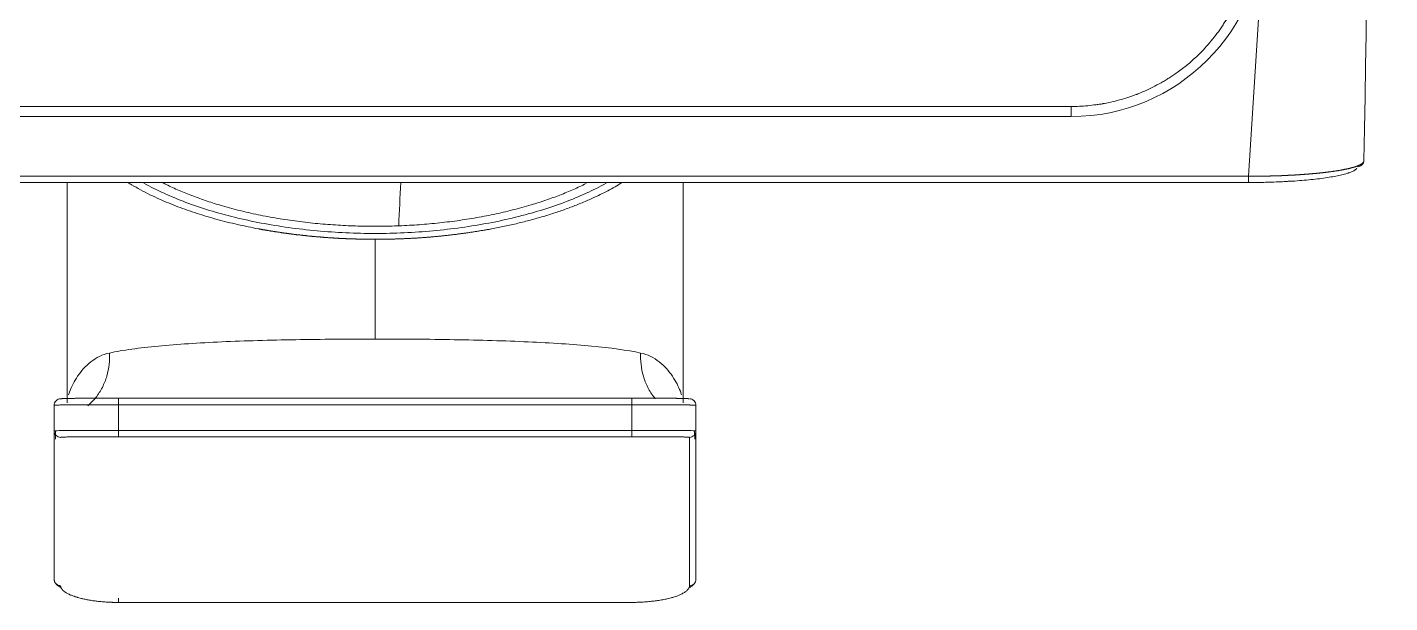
# Model space of a CAD drawing. Header units: millimetres. Extents: x 2433 to 4809, y -10272 to -6912.
# Drawn here: x 3344.9 to 3451, y -7342.9 to -7298.1 of the extents above; entities that cross this region are included whole.
import ezdxf

# ---------------------------------------------------------------- set-up
doc = ezdxf.new("R2010")
doc.units = ezdxf.units.MM

msp = doc.modelspace()

# ---------------------------------------------------------------- linework, layer by layer
at = {"linetype": 'Continuous', "lineweight": 13, "extrusion": (-1.22465e-16, -1, 0)}
for p, q in [((3440.01, -7309.66), (3447.51, -7192.85)), ((3426.2, -7304.23), (3281.21, -7304.23)), ((3426.2, -7305.02), (3426.2, -7304.23)), ((3278.98, -7309.66), (3440.01, -7309.66)), ((3371.97, -7322.34), (3371.97, -7314.57)), ((3351.97, -7327.46), (3351.97, -7329.46)), ((3391.97, -7327.46), (3351.97, -7327.46)), ((3391.97, -7327.46), (3391.97, -7329.46)), ((3391.97, -7329.46), (3351.97, -7329.46)), ((3351.97, -7329.96), (3391.97, -7329.96)), ((3396.47, -7330), (3396.47, -7341.55))]:
    msp.add_line(p, q, dxfattribs=at)
at = {"linetype": 'Continuous', "lineweight": 18, "extrusion": (-1.22465e-16, -1, 0)}
for p, q in [((3280.95, -7305.02), (3426.2, -7305.02)), ((3278.64, -7310.16), (3440.15, -7310.16)), ((3347.97, -7310.16), (3347.97, -7327.3)), ((3395.97, -7327.3), (3395.97, -7310.16)), ((3440.01, -7310.15), (3440.01, -7310.16)), ((3346.97, -7327.5), (3346.97, -7329.5)), ((3391.97, -7326.96), (3351.97, -7326.96)), ((3396.97, -7329.5), (3396.97, -7327.5)), ((3391.97, -7342.85), (3351.97, -7342.85))]:
    msp.add_line(p, q, dxfattribs=at)
at = {"linetype": 'Continuous', "lineweight": 18}
msp.add_ellipse((3426.2, -7290.02), major_axis=(15, 0), ratio=0.999848, start_param=4.712389, end_param=6.283185, dxfattribs=at)
at = {"linetype": 'Continuous', "lineweight": 13}
msp.add_ellipse((3370.44, -7296.49), major_axis=(0, 37), ratio=0.102519, start_param=4.23498, end_param=4.334209, dxfattribs=at)
at = {"linetype": 'Continuous', "lineweight": 18}
for points, knots in [([(3449.01, -7308.43), (3449.47, -7281.86), (3449.87, -7258.94), (3450.37, -7230.03), (3450.53, -7221.31), (3450.73, -7209.59), (3450.8, -7205.91), (3450.87, -7201.6), (3450.89, -7200.75), (3450.91, -7199.5), (3450.91, -7199.09), (3450.93, -7198.27), (3450.94, -7197.85), (3450.95, -7197.04), (3450.96, -7196.64), (3450.97, -7195.85), (3450.98, -7195.46), (3451, -7194.31), (3451.01, -7193.57), (3451.02, -7192.84)], [0, 0, 0, 0, 0.5, 0.5, 0.75, 0.75, 0.875, 0.875, 0.90625, 0.90625, 0.921875, 0.921875, 0.9375, 0.9375, 0.953125, 0.953125, 0.96875, 0.96875, 1, 1, 1, 1]), ([(3440.01, -7309.66), (3440.02, -7309.66), (3440.05, -7309.66), (3440.1, -7309.66), (3440.15, -7309.66), (3440.2, -7309.66), (3440.24, -7309.66), (3440.29, -7309.66), (3440.34, -7309.66), (3440.39, -7309.66), (3440.43, -7309.66), (3440.48, -7309.66), (3440.53, -7309.66), (3440.58, -7309.66), (3440.63, -7309.66), (3440.67, -7309.66), (3440.72, -7309.66), (3440.77, -7309.66), (3440.82, -7309.66), (3440.87, -7309.66), (3440.92, -7309.66), (3440.97, -7309.66), (3441.02, -7309.66), (3441.06, -7309.66), (3441.11, -7309.66), (3441.16, -7309.66), (3441.21, -7309.66), (3441.26, -7309.66), (3441.31, -7309.65), (3441.36, -7309.65), (3441.41, -7309.65), (3441.46, -7309.65), (3441.51, -7309.65), (3441.56, -7309.65), (3441.61, -7309.65), (3441.66, -7309.65), (3441.71, -7309.65), (3441.76, -7309.64), (3441.81, -7309.64), (3441.86, -7309.64), (3441.91, -7309.64), (3441.96, -7309.64), (3442.01, -7309.64), (3442.06, -7309.64), (3442.11, -7309.63), (3442.16, -7309.63), (3442.21, -7309.63), (3442.26, -7309.63), (3442.31, -7309.63), (3442.36, -7309.63), (3442.41, -7309.62), (3442.46, -7309.62), (3442.51, -7309.62), (3442.56, -7309.62), (3442.61, -7309.62), (3442.66, -7309.61), (3442.72, -7309.61), (3442.77, -7309.61), (3442.82, -7309.61), (3442.87, -7309.61), (3442.92, -7309.6), (3442.97, -7309.6), (3443.02, -7309.6), (3443.07, -7309.6), (3443.12, -7309.59), (3443.17, -7309.59), (3443.22, -7309.59), (3443.27, -7309.59), (3443.32, -7309.58), (3443.37, -7309.58), (3443.42, -7309.58), (3443.47, -7309.58), (3443.52, -7309.57), (3443.57, -7309.57), (3443.62, -7309.57), (3443.67, -7309.56), (3443.72, -7309.56), (3443.77, -7309.56), (3443.82, -7309.55), (3443.87, -7309.55), (3443.92, -7309.55), (3443.97, -7309.55), (3444.02, -7309.54), (3444.07, -7309.54), (3444.12, -7309.54), (3444.17, -7309.53), (3444.22, -7309.53), (3444.27, -7309.53), (3444.32, -7309.52), (3444.36, -7309.52), (3444.41, -7309.51), (3444.46, -7309.51), (3444.51, -7309.51), (3444.56, -7309.5), (3444.61, -7309.5), (3444.66, -7309.5), (3444.7, -7309.49), (3444.75, -7309.49), (3444.8, -7309.48), (3444.85, -7309.48), (3444.9, -7309.48), (3444.94, -7309.47), (3444.99, -7309.47), (3445.04, -7309.46), (3445.08, -7309.46), (3445.13, -7309.46), (3445.18, -7309.45), (3445.22, -7309.45), (3445.27, -7309.44), (3445.32, -7309.44), (3445.36, -7309.43), (3445.41, -7309.43), (3445.45, -7309.42), (3445.5, -7309.42), (3445.55, -7309.41), (3445.59, -7309.41), (3445.64, -7309.41), (3445.68, -7309.4), (3445.73, -7309.4), (3445.77, -7309.39), (3445.81, -7309.39), (3445.86, -7309.38), (3445.9, -7309.38), (3445.95, -7309.37), (3445.99, -7309.37), (3446.03, -7309.36), (3446.07, -7309.35), (3446.12, -7309.35), (3446.16, -7309.34), (3446.2, -7309.34), (3446.24, -7309.33), (3446.28, -7309.33), (3446.33, -7309.32), (3446.38, -7309.32), (3446.44, -7309.31), (3446.51, -7309.3), (3446.57, -7309.29), (3446.64, -7309.28), (3446.71, -7309.27), (3446.78, -7309.26), (3446.84, -7309.25), (3446.9, -7309.24), (3446.97, -7309.23), (3447.03, -7309.22), (3447.09, -7309.21), (3447.15, -7309.2), (3447.21, -7309.19), (3447.27, -7309.18), (3447.33, -7309.17), (3447.39, -7309.16), (3447.44, -7309.14), (3447.5, -7309.13), (3447.55, -7309.12), (3447.6, -7309.11), (3447.66, -7309.1), (3447.71, -7309.09), (3447.76, -7309.08), (3447.81, -7309.07), (3447.86, -7309.06), (3447.9, -7309.05), (3447.95, -7309.03), (3447.99, -7309.02), (3448.04, -7309.01), (3448.08, -7309), (3448.13, -7308.99), (3448.17, -7308.98), (3448.21, -7308.97), (3448.25, -7308.95), (3448.28, -7308.94), (3448.32, -7308.93), (3448.36, -7308.92), (3448.39, -7308.91), (3448.43, -7308.9), (3448.46, -7308.88), (3448.49, -7308.87), (3448.52, -7308.86), (3448.55, -7308.85), (3448.58, -7308.84), (3448.61, -7308.82), (3448.64, -7308.81), (3448.66, -7308.8), (3448.69, -7308.79), (3448.71, -7308.77), (3448.74, -7308.76), (3448.76, -7308.75), (3448.78, -7308.74), (3448.8, -7308.72), (3448.82, -7308.71), (3448.84, -7308.7), (3448.85, -7308.69), (3448.87, -7308.67), (3448.88, -7308.66), (3448.9, -7308.65), (3448.91, -7308.63), (3448.92, -7308.62), (3448.94, -7308.61), (3448.95, -7308.59), (3448.96, -7308.58), (3448.96, -7308.57), (3448.97, -7308.57), (3448.97, -7308.56)], [0, 0, 0, 0, 0.00352, 0.00705, 0.010589, 0.014138, 0.017698, 0.021266, 0.024845, 0.028432, 0.03203, 0.035636, 0.039252, 0.042878, 0.046512, 0.050156, 0.053809, 0.057471, 0.061141, 0.064821, 0.068509, 0.072207, 0.075913, 0.079628, 0.083351, 0.087083, 0.090823, 0.094572, 0.098329, 0.102095, 0.105869, 0.109651, 0.113442, 0.117241, 0.121047, 0.124862, 0.128685, 0.132516, 0.136355, 0.140202, 0.144057, 0.147919, 0.15179, 0.155668, 0.159554, 0.163447, 0.167349, 0.171258, 0.175174, 0.179099, 0.183031, 0.18697, 0.190917, 0.194871, 0.198833, 0.202803, 0.20678, 0.210764, 0.214756, 0.218756, 0.222763, 0.226777, 0.230799, 0.234828, 0.238865, 0.242909, 0.24696, 0.251019, 0.255086, 0.25916, 0.263241, 0.26733, 0.271426, 0.275529, 0.279639, 0.283756, 0.28788, 0.292011, 0.296148, 0.300292, 0.304442, 0.308599, 0.312762, 0.316931, 0.321106, 0.325287, 0.329474, 0.333667, 0.337866, 0.34207, 0.346279, 0.350494, 0.354715, 0.35894, 0.363171, 0.367406, 0.371646, 0.375892, 0.380142, 0.384396, 0.388655, 0.392918, 0.397186, 0.401458, 0.405734, 0.410014, 0.414298, 0.418586, 0.422877, 0.427173, 0.431471, 0.435774, 0.440079, 0.444388, 0.4487, 0.453015, 0.457334, 0.461655, 0.465979, 0.470306, 0.474636, 0.478968, 0.483303, 0.48764, 0.49198, 0.496322, 0.500666, 0.505013, 0.509362, 0.513712, 0.518065, 0.52242, 0.526776, 0.531135, 0.538623, 0.54611, 0.553596, 0.561081, 0.568564, 0.576044, 0.583522, 0.590997, 0.598469, 0.605937, 0.613401, 0.62086, 0.628315, 0.635763, 0.643206, 0.650643, 0.658073, 0.665495, 0.67291, 0.680316, 0.687713, 0.695101, 0.702479, 0.709846, 0.717203, 0.724548, 0.731881, 0.739201, 0.746508, 0.753801, 0.761081, 0.768345, 0.775594, 0.782828, 0.790044, 0.797244, 0.804427, 0.811592, 0.818738, 0.825866, 0.832976, 0.840068, 0.847141, 0.854196, 0.861233, 0.868252, 0.875252, 0.882233, 0.889195, 0.896139, 0.903063, 0.909968, 0.916854, 0.92372, 0.930565, 0.937391, 0.944196, 0.950981, 0.957744, 0.964487, 0.971207, 0.977906, 0.984582, 0.991236, 0.997866, 1, 1, 1, 1]), ([(3448.51, -7308.92), (3448.57, -7308.92), (3448.69, -7308.9), (3448.87, -7308.79), (3448.95, -7308.67), (3449, -7308.55), (3449.01, -7308.49), (3449.01, -7308.43)], [0, 0, 0, 0, 0.25, 0.5, 0.75, 0.75, 1, 1, 1, 1]), ([(3440.01, -7310.15), (3440.14, -7310.15), (3440.34, -7310.15), (3440.75, -7310.15), (3440.91, -7310.14), (3441.17, -7310.14), (3441.26, -7310.14), (3441.4, -7310.13), (3441.48, -7310.13), (3441.56, -7310.13), (3441.61, -7310.13), (3441.63, -7310.13), (3441.64, -7310.13), (3441.65, -7310.13), (3441.65, -7310.13), (3441.87, -7310.12), (3442.11, -7310.11), (3442.5, -7310.1), (3442.64, -7310.09), (3442.86, -7310.08), (3442.97, -7310.07), (3443.1, -7310.06), (3443.17, -7310.06), (3443.19, -7310.06), (3443.21, -7310.06), (3443.23, -7310.06), (3443.75, -7310.03), (3444.25, -7309.99), (3445.18, -7309.9), (3445.61, -7309.85), (3446.4, -7309.73), (3446.76, -7309.67), (3447.22, -7309.57), (3447.44, -7309.52), (3447.66, -7309.45), (3447.76, -7309.42), (3447.81, -7309.41), (3447.83, -7309.4), (3447.84, -7309.39), (3447.85, -7309.39), (3447.85, -7309.39), (3447.94, -7309.36), (3448.03, -7309.32), (3448.16, -7309.27), (3448.2, -7309.25), (3448.25, -7309.22), (3448.28, -7309.2), (3448.31, -7309.18), (3448.33, -7309.17), (3448.33, -7309.17), (3448.34, -7309.16), (3448.34, -7309.16), (3448.34, -7309.16), (3448.41, -7309.11), (3448.44, -7309.07), (3448.47, -7309.04)], [0, 0, 0, 0, 0.067622, 0.067622, 0.101434, 0.101434, 0.118339, 0.118339, 0.126792, 0.131018, 0.133132, 0.134188, 0.134716, 0.134716, 0.135245, 0.135245, 0.202867, 0.202867, 0.236678, 0.236678, 0.253584, 0.262037, 0.266263, 0.268376, 0.268376, 0.27049, 0.27049, 0.405734, 0.405734, 0.540979, 0.540979, 0.676224, 0.676224, 0.743846, 0.777658, 0.794563, 0.803016, 0.807242, 0.809356, 0.809356, 0.811469, 0.811469, 0.879091, 0.879091, 0.912902, 0.912902, 0.929808, 0.938261, 0.942487, 0.9446, 0.945657, 0.945657, 0.946714, 0.946714, 1, 1, 1, 1]), ([(3347.47, -7327), (3347.41, -7327), (3347.28, -7327.02), (3347.1, -7327.14), (3346.99, -7327.31), (3346.97, -7327.44), (3346.97, -7327.5)], [0, 0, 0, 0, 0.249368, 0.499579, 0.749789, 1, 1, 1, 1]), ([(3351.97, -7327.46), (3351.76, -7327.46), (3351.55, -7327.46), (3351.14, -7327.46), (3350.94, -7327.46), (3350.55, -7327.46), (3350.36, -7327.46), (3350, -7327.46), (3349.82, -7327.46), (3349.49, -7327.46), (3349.33, -7327.46), (3349.03, -7327.46), (3348.88, -7327.46), (3348.61, -7327.46), (3348.49, -7327.46), (3348.25, -7327.47), (3348.14, -7327.47), (3347.94, -7327.47), (3347.85, -7327.47), (3347.68, -7327.47), (3347.6, -7327.47), (3347.46, -7327.47), (3347.4, -7327.48), (3347.29, -7327.48), (3347.24, -7327.48), (3347.16, -7327.48), (3347.12, -7327.48), (3347.08, -7327.49), (3347.07, -7327.49), (3347.06, -7327.49)], [0, 0, 0, 0, 0.075023, 0.075023, 0.150046, 0.150046, 0.225069, 0.225069, 0.300092, 0.300092, 0.375115, 0.375115, 0.450138, 0.450138, 0.525161, 0.525161, 0.600184, 0.600184, 0.675207, 0.675207, 0.75023, 0.75023, 0.825253, 0.825253, 0.900276, 0.900276, 0.975299, 0.975299, 1, 1, 1, 1]), ([(3351.97, -7326.96), (3351.96, -7326.96), (3351.94, -7326.96), (3351.9, -7326.96), (3351.87, -7326.96), (3351.84, -7326.96), (3351.8, -7326.96), (3351.77, -7326.96), (3351.74, -7326.96), (3351.7, -7326.96), (3351.66, -7326.96), (3351.63, -7326.96), (3351.59, -7326.96), (3351.55, -7326.96), (3351.51, -7326.96), (3351.47, -7326.96), (3351.43, -7326.96), (3351.39, -7326.96), (3351.35, -7326.96), (3351.31, -7326.96), (3351.27, -7326.96), (3351.22, -7326.96), (3351.18, -7326.96), (3351.14, -7326.96), (3351.09, -7326.96), (3351.05, -7326.96), (3351, -7326.96), (3350.96, -7326.96), (3350.91, -7326.96), (3350.86, -7326.96), (3350.81, -7326.96), (3350.77, -7326.96), (3350.72, -7326.96), (3350.67, -7326.96), (3350.62, -7326.96), (3350.57, -7326.96), (3350.52, -7326.96), (3350.47, -7326.96), (3350.42, -7326.96), (3350.37, -7326.96), (3350.31, -7326.96), (3350.14, -7326.96), (3349.85, -7326.96), (3349.47, -7326.96), (3349.11, -7326.96), (3348.84, -7326.96), (3348.66, -7326.96), (3348.54, -7326.96), (3348.42, -7326.97), (3348.32, -7326.97), (3348.23, -7326.97), (3348.16, -7326.97), (3348.1, -7326.97), (3348.01, -7326.97), (3347.91, -7326.97), (3347.8, -7326.98), (3347.71, -7326.98), (3347.63, -7326.98), (3347.57, -7326.99), (3347.53, -7326.99), (3347.51, -7326.99), (3347.5, -7326.99), (3347.5, -7326.99)], [0, 0, 0, 0, 0.004778, 0.009653, 0.014626, 0.019696, 0.024863, 0.030128, 0.03549, 0.040949, 0.046506, 0.05216, 0.057912, 0.06376, 0.069706, 0.075749, 0.081889, 0.088127, 0.094461, 0.100893, 0.107423, 0.114049, 0.120773, 0.127594, 0.134512, 0.141528, 0.148641, 0.155851, 0.163159, 0.170563, 0.178066, 0.185665, 0.193362, 0.201156, 0.209047, 0.217036, 0.225122, 0.233306, 0.241586, 0.249964, 0.258439, 0.267012, 0.335403, 0.403724, 0.47198, 0.540208, 0.567717, 0.595193, 0.622639, 0.650058, 0.677451, 0.688975, 0.70834, 0.735553, 0.770624, 0.813555, 0.853761, 0.893965, 0.934162, 0.974347, 0.988598, 1, 1, 1, 1]), ([(3396.42, -7326.99), (3396.42, -7326.99), (3396.41, -7326.99), (3396.41, -7326.99), (3396.4, -7326.99), (3396.39, -7326.99), (3396.38, -7326.99), (3396.37, -7326.99), (3396.36, -7326.98), (3396.35, -7326.98), (3396.33, -7326.98), (3396.32, -7326.98), (3396.31, -7326.98), (3396.29, -7326.98), (3396.28, -7326.98), (3396.26, -7326.98), (3396.24, -7326.98), (3396.22, -7326.98), (3396.2, -7326.98), (3396.18, -7326.98), (3396.16, -7326.98), (3396.14, -7326.98), (3396.11, -7326.98), (3396.09, -7326.97), (3396.06, -7326.97), (3396.04, -7326.97), (3396.01, -7326.97), (3395.98, -7326.97), (3395.95, -7326.97), (3395.92, -7326.97), (3395.88, -7326.97), (3395.85, -7326.97), (3395.81, -7326.97), (3395.78, -7326.97), (3395.74, -7326.97), (3395.7, -7326.97), (3395.65, -7326.97), (3395.61, -7326.97), (3395.57, -7326.97), (3395.52, -7326.97), (3395.47, -7326.96), (3395.42, -7326.96), (3395.37, -7326.96), (3395.32, -7326.96), (3395.27, -7326.96), (3395.21, -7326.96), (3395.15, -7326.96), (3395.09, -7326.96), (3395.03, -7326.96), (3394.97, -7326.96), (3394.9, -7326.96), (3394.83, -7326.96), (3394.75, -7326.96), (3394.68, -7326.96), (3394.59, -7326.96), (3394.45, -7326.96), (3394.22, -7326.96), (3393.87, -7326.96), (3393.58, -7326.96), (3393.41, -7326.96), (3393.41, -7326.96), (3393.4, -7326.96), (3393.39, -7326.96), (3393.37, -7326.96), (3393.36, -7326.96), (3393.35, -7326.96), (3393.33, -7326.96), (3393.32, -7326.96), (3393.3, -7326.96), (3393.28, -7326.96), (3393.26, -7326.96), (3393.24, -7326.96), (3393.22, -7326.96), (3393.19, -7326.96), (3393.17, -7326.96), (3393.14, -7326.96), (3393.12, -7326.96), (3393.09, -7326.96), (3393.06, -7326.96), (3393.03, -7326.96), (3393, -7326.96), (3392.96, -7326.96), (3392.93, -7326.96), (3392.89, -7326.96), (3392.85, -7326.96), (3392.82, -7326.96), (3392.78, -7326.96), (3392.74, -7326.96), (3392.69, -7326.96), (3392.65, -7326.96), (3392.6, -7326.96), (3392.56, -7326.96), (3392.51, -7326.96), (3392.46, -7326.96), (3392.41, -7326.96), (3392.36, -7326.96), (3392.31, -7326.96), (3392.26, -7326.96), (3392.2, -7326.96), (3392.14, -7326.96), (3392.09, -7326.96), (3392.03, -7326.96), (3391.99, -7326.96), (3391.97, -7326.96)], [0, 0, 0, 0, 0.004939, 0.01221, 0.019612, 0.027144, 0.034807, 0.0426, 0.050524, 0.058578, 0.066763, 0.075078, 0.083524, 0.0921, 0.100806, 0.109643, 0.11861, 0.127707, 0.136934, 0.146292, 0.15578, 0.165398, 0.175146, 0.185024, 0.195032, 0.20517, 0.215437, 0.225834, 0.23636, 0.247016, 0.257801, 0.268715, 0.279758, 0.290929, 0.30223, 0.313659, 0.325218, 0.336905, 0.348721, 0.360665, 0.372739, 0.384942, 0.397275, 0.409738, 0.42233, 0.435054, 0.447909, 0.460897, 0.474017, 0.48727, 0.500658, 0.516013, 0.531372, 0.546736, 0.562104, 0.583758, 0.625453, 0.687214, 0.769038, 0.770166, 0.771486, 0.772997, 0.774701, 0.776596, 0.778684, 0.780963, 0.783433, 0.786096, 0.788951, 0.791997, 0.795235, 0.798665, 0.802287, 0.8061, 0.810105, 0.814302, 0.818691, 0.823271, 0.828043, 0.833006, 0.838162, 0.843508, 0.849046, 0.854776, 0.860697, 0.866809, 0.873113, 0.879608, 0.886294, 0.893172, 0.900241, 0.907501, 0.914953, 0.922596, 0.93043, 0.938455, 0.946672, 0.95508, 0.96368, 0.972472, 0.981456, 0.990632, 1, 1, 1, 1]), ([(3396.87, -7327.49), (3396.87, -7327.49), (3396.86, -7327.49), (3396.85, -7327.49), (3396.85, -7327.49), (3396.84, -7327.48), (3396.83, -7327.48), (3396.82, -7327.48), (3396.81, -7327.48), (3396.8, -7327.48), (3396.79, -7327.48), (3396.78, -7327.48), (3396.77, -7327.48), (3396.75, -7327.48), (3396.74, -7327.48), (3396.73, -7327.48), (3396.72, -7327.48), (3396.7, -7327.48), (3396.69, -7327.48), (3396.67, -7327.48), (3396.66, -7327.48), (3396.65, -7327.48), (3396.63, -7327.48), (3396.61, -7327.48), (3396.6, -7327.48), (3396.58, -7327.48), (3396.56, -7327.48), (3396.55, -7327.48), (3396.53, -7327.48), (3396.51, -7327.48), (3396.49, -7327.48), (3396.47, -7327.47), (3396.45, -7327.47), (3396.43, -7327.47), (3396.41, -7327.47), (3396.39, -7327.47), (3396.37, -7327.47), (3396.35, -7327.47), (3396.33, -7327.47), (3396.31, -7327.47), (3396.28, -7327.47), (3396.26, -7327.47), (3396.23, -7327.47), (3396.21, -7327.47), (3396.19, -7327.47), (3396.16, -7327.47), (3396.13, -7327.47), (3396.11, -7327.47), (3396.08, -7327.47), (3396.05, -7327.47), (3396.03, -7327.47), (3396, -7327.47), (3395.97, -7327.47), (3395.94, -7327.47), (3395.91, -7327.47), (3395.88, -7327.47), (3395.85, -7327.47), (3395.82, -7327.47), (3395.79, -7327.47), (3395.75, -7327.47), (3395.72, -7327.47), (3395.69, -7327.47), (3395.65, -7327.47), (3395.62, -7327.47), (3395.59, -7327.47), (3395.55, -7327.46), (3395.51, -7327.46), (3395.48, -7327.46), (3395.44, -7327.46), (3395.4, -7327.46), (3395.37, -7327.46), (3395.33, -7327.46), (3395.29, -7327.46), (3395.25, -7327.46), (3395.21, -7327.46), (3395.17, -7327.46), (3395.13, -7327.46), (3395.09, -7327.46), (3395.05, -7327.46), (3395.01, -7327.46), (3394.96, -7327.46), (3394.92, -7327.46), (3394.88, -7327.46), (3394.83, -7327.46), (3394.79, -7327.46), (3394.74, -7327.46), (3394.7, -7327.46), (3394.65, -7327.46), (3394.61, -7327.46), (3394.56, -7327.46), (3394.51, -7327.46), (3394.46, -7327.46), (3394.42, -7327.46), (3394.37, -7327.46), (3394.32, -7327.46), (3394.27, -7327.46), (3394.22, -7327.46), (3394.17, -7327.46), (3394.12, -7327.46), (3394.07, -7327.46), (3394.01, -7327.46), (3393.96, -7327.46), (3393.91, -7327.46), (3393.86, -7327.46), (3393.8, -7327.46), (3393.75, -7327.46), (3393.69, -7327.46), (3393.64, -7327.46), (3393.58, -7327.46), (3393.53, -7327.46), (3393.47, -7327.46), (3393.42, -7327.46), (3393.36, -7327.46), (3393.3, -7327.46), (3393.25, -7327.46), (3393.19, -7327.46), (3393.13, -7327.46), (3393.07, -7327.46), (3393.01, -7327.46), (3392.95, -7327.46), (3392.89, -7327.46), (3392.83, -7327.46), (3392.77, -7327.46), (3392.71, -7327.46), (3392.65, -7327.46), (3392.59, -7327.46), (3392.53, -7327.46), (3392.47, -7327.46), (3392.41, -7327.46), (3392.34, -7327.46), (3392.28, -7327.46), (3392.22, -7327.46), (3392.16, -7327.46), (3392.09, -7327.46), (3392.03, -7327.46), (3391.99, -7327.46), (3391.97, -7327.46)], [0, 0, 0, 0, 0.005625, 0.011356, 0.017112, 0.022896, 0.028705, 0.034541, 0.040404, 0.046293, 0.052209, 0.05815, 0.064119, 0.070114, 0.076135, 0.082183, 0.088257, 0.094358, 0.100485, 0.106638, 0.112818, 0.119025, 0.125258, 0.131517, 0.137803, 0.144116, 0.150454, 0.15682, 0.163211, 0.169629, 0.176074, 0.182545, 0.189043, 0.195567, 0.202117, 0.208694, 0.215297, 0.221927, 0.228583, 0.235266, 0.241975, 0.248711, 0.255473, 0.262262, 0.269077, 0.275918, 0.282786, 0.28968, 0.296601, 0.303548, 0.310522, 0.317522, 0.324549, 0.331602, 0.338682, 0.345788, 0.35292, 0.360079, 0.367265, 0.374477, 0.381715, 0.38898, 0.396271, 0.403589, 0.410933, 0.418304, 0.425701, 0.433124, 0.440574, 0.448051, 0.455554, 0.463083, 0.470639, 0.478221, 0.48583, 0.493465, 0.501127, 0.508815, 0.51653, 0.524271, 0.532038, 0.539832, 0.547652, 0.555499, 0.563373, 0.571273, 0.579199, 0.587152, 0.595131, 0.603136, 0.611169, 0.619227, 0.627312, 0.635424, 0.643562, 0.651726, 0.659917, 0.668134, 0.676378, 0.684648, 0.692945, 0.701268, 0.709618, 0.717994, 0.726396, 0.734825, 0.743281, 0.751763, 0.760271, 0.768806, 0.777367, 0.785955, 0.794569, 0.80321, 0.811877, 0.820571, 0.829291, 0.838037, 0.84681, 0.85561, 0.864436, 0.873288, 0.882167, 0.891072, 0.900004, 0.908962, 0.917947, 0.926958, 0.935996, 0.94506, 0.95415, 0.963267, 0.972411, 0.981581, 0.990777, 1, 1, 1, 1]), ([(3396.97, -7327.5), (3396.97, -7327.44), (3396.95, -7327.31), (3396.83, -7327.14), (3396.65, -7327.02), (3396.53, -7327), (3396.47, -7327)], [0, 0, 0, 0, 0.250144, 0.50029, 0.750436, 1, 1, 1, 1]), ([(3347.09, -7329.47), (3347.09, -7329.52), (3347.08, -7329.56), (3347.07, -7329.78), (3347.06, -7329.96), (3347.06, -7330.14)], [0, 0, 0, 0, 0.209173, 0.209173, 1, 1, 1, 1]), ([(3396.88, -7330.14), (3396.88, -7329.96), (3396.87, -7329.78), (3396.85, -7329.56), (3396.85, -7329.52), (3396.84, -7329.47)], [0, 0, 0, 0, 0.790865, 0.790865, 1, 1, 1, 1]), ([(3347.47, -7330), (3347.47, -7330), (3347.47, -7330), (3347.47, -7330), (3347.47, -7330), (3347.47, -7330), (3347.47, -7330), (3347.47, -7330), (3347.47, -7330), (3347.48, -7330), (3347.48, -7330), (3347.48, -7329.99), (3347.48, -7329.99), (3347.49, -7329.99), (3347.49, -7329.99), (3347.49, -7329.99), (3347.5, -7329.99), (3347.5, -7329.99), (3347.5, -7329.99), (3347.51, -7329.99), (3347.51, -7329.99), (3347.52, -7329.99), (3347.52, -7329.99), (3347.53, -7329.99), (3347.53, -7329.99), (3347.54, -7329.99), (3347.55, -7329.99), (3347.55, -7329.99), (3347.57, -7329.98), (3347.6, -7329.98), (3347.65, -7329.98), (3347.71, -7329.98), (3347.8, -7329.98), (3347.91, -7329.97), (3348.05, -7329.97), (3348.22, -7329.97), (3348.42, -7329.97), (3348.62, -7329.96), (3348.77, -7329.96), (3348.93, -7329.96), (3349.15, -7329.96), (3349.41, -7329.96), (3349.65, -7329.96), (3349.85, -7329.96), (3350.05, -7329.96), (3350.24, -7329.96), (3350.44, -7329.96), (3350.64, -7329.96), (3350.86, -7329.96), (3351.08, -7329.96), (3351.28, -7329.96), (3351.45, -7329.96), (3351.6, -7329.96), (3351.73, -7329.96), (3351.83, -7329.96), (3351.91, -7329.96), (3351.95, -7329.96), (3351.97, -7329.96)], [0, 0, 0, 0, 0.004747, 0.009491, 0.014233, 0.018972, 0.023708, 0.028442, 0.033174, 0.037904, 0.042632, 0.047357, 0.05208, 0.056802, 0.061521, 0.066238, 0.070954, 0.075667, 0.080379, 0.085089, 0.089798, 0.094504, 0.099209, 0.103913, 0.108615, 0.113315, 0.118014, 0.122711, 0.134885, 0.153369, 0.178156, 0.209237, 0.246603, 0.284434, 0.326109, 0.371612, 0.428241, 0.470047, 0.497067, 0.521976, 0.563871, 0.622818, 0.656702, 0.689009, 0.719729, 0.748851, 0.778592, 0.809469, 0.841475, 0.874606, 0.90317, 0.928179, 0.949636, 0.967545, 0.981908, 0.992727, 1, 1, 1, 1]), ([(3391.97, -7329.96), (3391.98, -7329.96), (3392, -7329.96), (3392.04, -7329.96), (3392.07, -7329.96), (3392.1, -7329.96), (3392.14, -7329.96), (3392.17, -7329.96), (3392.2, -7329.96), (3392.24, -7329.96), (3392.27, -7329.96), (3392.3, -7329.96), (3392.34, -7329.96), (3392.37, -7329.96), (3392.4, -7329.96), (3392.44, -7329.96), (3392.47, -7329.96), (3392.5, -7329.96), (3392.54, -7329.96), (3392.57, -7329.96), (3392.6, -7329.96), (3392.64, -7329.96), (3392.67, -7329.96), (3392.7, -7329.96), (3392.73, -7329.96), (3392.77, -7329.96), (3392.8, -7329.96), (3392.89, -7329.96), (3393.03, -7329.96), (3393.22, -7329.96), (3393.41, -7329.96), (3393.66, -7329.96), (3393.97, -7329.96), (3394.32, -7329.96), (3394.62, -7329.96), (3394.86, -7329.96), (3395.02, -7329.96), (3395.13, -7329.96), (3395.22, -7329.96), (3395.35, -7329.96), (3395.54, -7329.97), (3395.72, -7329.97), (3395.87, -7329.97), (3395.97, -7329.97), (3396.07, -7329.97), (3396.12, -7329.98), (3396.15, -7329.98), (3396.16, -7329.98), (3396.17, -7329.98), (3396.18, -7329.98), (3396.19, -7329.98), (3396.2, -7329.98), (3396.21, -7329.98), (3396.22, -7329.98), (3396.23, -7329.98), (3396.24, -7329.98), (3396.25, -7329.98), (3396.26, -7329.98), (3396.27, -7329.98), (3396.28, -7329.98), (3396.3, -7329.98), (3396.31, -7329.98), (3396.32, -7329.98), (3396.33, -7329.98), (3396.34, -7329.98), (3396.35, -7329.98), (3396.36, -7329.98), (3396.37, -7329.99), (3396.38, -7329.99), (3396.38, -7329.99), (3396.39, -7329.99), (3396.4, -7329.99), (3396.41, -7329.99), (3396.42, -7329.99), (3396.43, -7329.99), (3396.43, -7329.99), (3396.44, -7329.99), (3396.44, -7329.99), (3396.45, -7329.99), (3396.45, -7329.99), (3396.46, -7330), (3396.46, -7330), (3396.46, -7330), (3396.47, -7330), (3396.47, -7330), (3396.47, -7330), (3396.47, -7330)], [0, 0, 0, 0, 0.004757, 0.009511, 0.014264, 0.019015, 0.023765, 0.028512, 0.033259, 0.038004, 0.042747, 0.047489, 0.05223, 0.056969, 0.061707, 0.066444, 0.07118, 0.075915, 0.080649, 0.085382, 0.090113, 0.094844, 0.099574, 0.104303, 0.109031, 0.113759, 0.118486, 0.123211, 0.151374, 0.179744, 0.208323, 0.237109, 0.291908, 0.351445, 0.404814, 0.447062, 0.478231, 0.49834, 0.509473, 0.535682, 0.576987, 0.633435, 0.667535, 0.69947, 0.72923, 0.756808, 0.760299, 0.763924, 0.767682, 0.771572, 0.775596, 0.779753, 0.784043, 0.788465, 0.793021, 0.797709, 0.802531, 0.807485, 0.812572, 0.817792, 0.823144, 0.82863, 0.834247, 0.839998, 0.845881, 0.851897, 0.858045, 0.864325, 0.870738, 0.877284, 0.883961, 0.890771, 0.897713, 0.904787, 0.911994, 0.919332, 0.926803, 0.934406, 0.942142, 0.950009, 0.958009, 0.966142, 0.974407, 0.982805, 0.991336, 1, 1, 1, 1]), ([(3346.97, -7341.07), (3346.97, -7341.26), (3347.13, -7341.48), (3347.45, -7341.69), (3347.51, -7341.72)], [0, 0, 0, 0, 0.841529, 1, 1, 1, 1]), ([(3396.5, -7341.68), (3396.53, -7341.66), (3396.64, -7341.58), (3396.73, -7341.51), (3396.79, -7341.45)], [0, 0, 0, 0, 0.246562, 1, 1, 1, 1]), ([(3351.97, -7342.85), (3351.96, -7342.85), (3351.93, -7342.85), (3351.9, -7342.85), (3351.87, -7342.85), (3351.83, -7342.85), (3351.8, -7342.85), (3351.77, -7342.85), (3351.73, -7342.85), (3351.7, -7342.85), (3351.67, -7342.85), (3351.63, -7342.85), (3351.6, -7342.85), (3351.57, -7342.85), (3351.53, -7342.85), (3351.5, -7342.85), (3351.47, -7342.84), (3351.43, -7342.84), (3351.4, -7342.84), (3351.37, -7342.84), (3351.33, -7342.84), (3351.3, -7342.84), (3351.27, -7342.84), (3351.23, -7342.84), (3351.2, -7342.83), (3351.17, -7342.83), (3351.14, -7342.83), (3351.05, -7342.83), (3350.91, -7342.82), (3350.71, -7342.8), (3350.52, -7342.78), (3350.27, -7342.76), (3349.97, -7342.72), (3349.62, -7342.66), (3349.32, -7342.6), (3349.08, -7342.55), (3348.92, -7342.5), (3348.81, -7342.47), (3348.71, -7342.44), (3348.59, -7342.4), (3348.4, -7342.34), (3348.22, -7342.27), (3348.07, -7342.19), (3347.96, -7342.14), (3347.87, -7342.08), (3347.81, -7342.04), (3347.78, -7342.02), (3347.77, -7342.02), (3347.76, -7342.01), (3347.76, -7342), (3347.75, -7341.99), (3347.74, -7341.99), (3347.73, -7341.98), (3347.71, -7341.97), (3347.7, -7341.96), (3347.69, -7341.95), (3347.68, -7341.94), (3347.67, -7341.93), (3347.66, -7341.92), (3347.65, -7341.91), (3347.64, -7341.9), (3347.63, -7341.89), (3347.62, -7341.88), (3347.61, -7341.87), (3347.6, -7341.86), (3347.59, -7341.85), (3347.58, -7341.83), (3347.57, -7341.82), (3347.56, -7341.81), (3347.55, -7341.8), (3347.54, -7341.78), (3347.53, -7341.77), (3347.53, -7341.76), (3347.52, -7341.74), (3347.51, -7341.73), (3347.5, -7341.71), (3347.5, -7341.7), (3347.49, -7341.68), (3347.49, -7341.67), (3347.48, -7341.65), (3347.48, -7341.64), (3347.47, -7341.62), (3347.47, -7341.6), (3347.47, -7341.59), (3347.47, -7341.57), (3347.47, -7341.56), (3347.47, -7341.55)], [0, 0, 0, 0, 0.004757, 0.009511, 0.014264, 0.019015, 0.023765, 0.028512, 0.033259, 0.038004, 0.042747, 0.047489, 0.05223, 0.056969, 0.061707, 0.066444, 0.07118, 0.075915, 0.080649, 0.085382, 0.090113, 0.094844, 0.099574, 0.104303, 0.109031, 0.113759, 0.118486, 0.123211, 0.151374, 0.179744, 0.208322, 0.237109, 0.291908, 0.351445, 0.404814, 0.447062, 0.478231, 0.49834, 0.509473, 0.535682, 0.576987, 0.633435, 0.667535, 0.69947, 0.72923, 0.756808, 0.760299, 0.763924, 0.767682, 0.771572, 0.775596, 0.779753, 0.784043, 0.788465, 0.793021, 0.797709, 0.802531, 0.807485, 0.812572, 0.817792, 0.823145, 0.82863, 0.834248, 0.839998, 0.845881, 0.851897, 0.858045, 0.864326, 0.870739, 0.877284, 0.883961, 0.890771, 0.897713, 0.904787, 0.911994, 0.919333, 0.926803, 0.934407, 0.942142, 0.950009, 0.958009, 0.966142, 0.974407, 0.982805, 0.991336, 1, 1, 1, 1]), ([(3351.97, -7342.53), (3351.97, -7342.58), (3351.97, -7342.7), (3351.97, -7342.83), (3351.97, -7342.89), (3351.97, -7342.87), (3351.97, -7342.85)], [0, 0, 0, 0, 0.249992, 0.499995, 0.749997, 1, 1, 1, 1]), ([(3396.47, -7341.55), (3396.47, -7341.56), (3396.47, -7341.56), (3396.47, -7341.57), (3396.47, -7341.58), (3396.47, -7341.59), (3396.46, -7341.6), (3396.46, -7341.61), (3396.46, -7341.62), (3396.46, -7341.63), (3396.46, -7341.64), (3396.46, -7341.65), (3396.45, -7341.66), (3396.45, -7341.67), (3396.45, -7341.67), (3396.44, -7341.68), (3396.44, -7341.69), (3396.44, -7341.7), (3396.43, -7341.71), (3396.43, -7341.72), (3396.42, -7341.73), (3396.42, -7341.74), (3396.41, -7341.75), (3396.41, -7341.76), (3396.4, -7341.77), (3396.4, -7341.78), (3396.39, -7341.79), (3396.38, -7341.8), (3396.36, -7341.82), (3396.34, -7341.86), (3396.29, -7341.91), (3396.22, -7341.97), (3396.14, -7342.04), (3396.02, -7342.11), (3395.89, -7342.18), (3395.71, -7342.27), (3395.51, -7342.35), (3395.32, -7342.41), (3395.17, -7342.46), (3395.01, -7342.51), (3394.79, -7342.56), (3394.53, -7342.62), (3394.28, -7342.66), (3394.08, -7342.7), (3393.89, -7342.73), (3393.7, -7342.75), (3393.5, -7342.77), (3393.29, -7342.79), (3393.07, -7342.81), (3392.86, -7342.83), (3392.66, -7342.84), (3392.48, -7342.84), (3392.33, -7342.85), (3392.21, -7342.85), (3392.1, -7342.85), (3392.03, -7342.85), (3391.99, -7342.85), (3391.97, -7342.85)], [0, 0, 0, 0, 0.004747, 0.009491, 0.014232, 0.018972, 0.023708, 0.028442, 0.033174, 0.037904, 0.042632, 0.047357, 0.05208, 0.056802, 0.061521, 0.066238, 0.070954, 0.075667, 0.080379, 0.085089, 0.089797, 0.094504, 0.099209, 0.103913, 0.108615, 0.113315, 0.118014, 0.122711, 0.134885, 0.153369, 0.178156, 0.209237, 0.246603, 0.284434, 0.326109, 0.371612, 0.428241, 0.470048, 0.497067, 0.521976, 0.563871, 0.622818, 0.656702, 0.689009, 0.719729, 0.748851, 0.778592, 0.809469, 0.841475, 0.874606, 0.90317, 0.928179, 0.949636, 0.967545, 0.981908, 0.992727, 1, 1, 1, 1])]:
    msp.add_open_spline(points, degree=3, knots=knots, dxfattribs=at)
at = {"linetype": 'Continuous', "lineweight": 13}
for points, knots in [([(3426.2, -7304.23), (3426.63, -7304.23), (3427.28, -7304.2), (3428.03, -7304.11), (3428.41, -7304.06), (3428.6, -7304.03), (3428.68, -7304.01), (3428.73, -7304), (3428.76, -7304), (3429.24, -7303.91), (3429.91, -7303.75), (3430.67, -7303.51), (3431.05, -7303.38), (3431.24, -7303.31), (3431.32, -7303.28), (3431.37, -7303.26), (3431.4, -7303.25), (3431.87, -7303.06), (3432.52, -7302.76), (3433.26, -7302.36), (3433.62, -7302.14), (3433.77, -7302.05), (3433.87, -7301.98), (3433.92, -7301.95), (3434.79, -7301.38), (3435.55, -7300.77), (3436.59, -7299.73), (3437.08, -7299.18), (3437.6, -7298.51), (3437.85, -7298.16), (3437.95, -7298.01), (3438.02, -7297.9), (3438.05, -7297.85), (3438.35, -7297.4), (3438.71, -7296.78), (3439.07, -7296.03), (3439.24, -7295.65), (3439.32, -7295.45), (3439.36, -7295.37), (3439.38, -7295.31), (3439.39, -7295.29), (3439.57, -7294.83), (3439.79, -7294.18), (3440, -7293.4), (3440.08, -7293.01), (3440.12, -7292.81), (3440.14, -7292.73), (3440.15, -7292.67), (3440.16, -7292.64), (3440.32, -7291.76), (3440.4, -7290.9), (3440.4, -7290.03)], [0, 0, 0, 0, 0.0625, 0.09375, 0.109375, 0.117187, 0.121094, 0.121094, 0.125, 0.125, 0.1875, 0.21875, 0.234375, 0.242187, 0.246094, 0.246094, 0.25, 0.25, 0.3125, 0.34375, 0.359375, 0.367187, 0.367187, 0.375, 0.375, 0.5, 0.5, 0.5625, 0.59375, 0.609375, 0.617187, 0.617187, 0.625, 0.625, 0.6875, 0.71875, 0.734375, 0.742188, 0.746094, 0.746094, 0.75, 0.75, 0.8125, 0.84375, 0.859375, 0.867188, 0.871094, 0.871094, 0.875, 0.875, 1, 1, 1, 1]), ([(3371.97, -7314.57), (3371.94, -7314.57), (3371.89, -7314.57), (3371.81, -7314.57), (3371.74, -7314.57), (3371.66, -7314.57), (3371.58, -7314.57), (3371.5, -7314.57), (3371.43, -7314.57), (3371.35, -7314.57), (3371.27, -7314.57), (3371.2, -7314.57), (3371.12, -7314.57), (3371.04, -7314.57), (3370.96, -7314.56), (3370.89, -7314.56), (3370.81, -7314.56), (3370.73, -7314.56), (3370.66, -7314.56), (3370.58, -7314.56), (3370.5, -7314.55), (3370.42, -7314.55), (3370.35, -7314.55), (3370.27, -7314.55), (3370.19, -7314.54), (3370.11, -7314.54), (3370.04, -7314.54), (3369.96, -7314.54), (3369.88, -7314.53), (3369.8, -7314.53), (3369.73, -7314.53), (3369.65, -7314.52), (3369.57, -7314.52), (3369.5, -7314.52), (3369.42, -7314.51), (3369.34, -7314.51), (3369.26, -7314.5), (3369.19, -7314.5), (3369.11, -7314.5), (3369.03, -7314.49), (3368.95, -7314.49), (3368.88, -7314.48), (3368.8, -7314.48), (3368.72, -7314.47), (3368.65, -7314.47), (3368.57, -7314.46), (3368.49, -7314.46), (3368.42, -7314.45), (3368.34, -7314.45), (3368.26, -7314.44), (3368.18, -7314.44), (3368.11, -7314.43), (3368.03, -7314.43), (3367.95, -7314.42), (3367.88, -7314.41), (3367.8, -7314.41), (3367.72, -7314.4), (3367.65, -7314.39), (3367.57, -7314.39), (3367.49, -7314.38), (3367.42, -7314.37), (3367.34, -7314.37), (3367.26, -7314.36), (3367.19, -7314.35), (3367.11, -7314.35), (3367.03, -7314.34), (3366.96, -7314.33), (3366.88, -7314.32), (3366.8, -7314.32), (3366.73, -7314.31), (3366.65, -7314.3), (3366.57, -7314.29), (3366.5, -7314.29), (3366.42, -7314.28), (3366.34, -7314.27), (3366.27, -7314.26), (3366.19, -7314.25), (3366.12, -7314.24), (3366.04, -7314.23), (3365.96, -7314.23), (3365.89, -7314.22), (3365.81, -7314.21), (3365.74, -7314.2), (3365.66, -7314.19), (3365.59, -7314.18), (3365.51, -7314.17), (3365.43, -7314.16), (3365.36, -7314.15), (3365.28, -7314.14), (3365.21, -7314.13), (3365.13, -7314.12), (3365.06, -7314.11), (3364.98, -7314.1), (3364.91, -7314.09), (3364.83, -7314.08), (3364.76, -7314.07), (3364.68, -7314.06), (3364.61, -7314.05), (3364.53, -7314.03), (3364.46, -7314.02), (3364.38, -7314.01), (3364.31, -7314), (3364.23, -7313.99), (3364.16, -7313.98), (3364.08, -7313.97), (3364.01, -7313.95), (3363.93, -7313.94), (3363.86, -7313.93), (3363.79, -7313.92), (3363.71, -7313.91), (3363.64, -7313.89), (3363.56, -7313.88), (3363.49, -7313.87), (3363.42, -7313.85), (3363.34, -7313.84), (3363.27, -7313.83), (3363.19, -7313.82), (3363.12, -7313.8), (3363.05, -7313.79), (3362.97, -7313.78), (3362.37, -7313.66), (3361.24, -7313.43), (3359.63, -7313.03), (3358.07, -7312.56), (3356.57, -7312.04), (3355.37, -7311.54), (3354.42, -7311.1), (3353.69, -7310.72), (3353.13, -7310.41), (3352.82, -7310.22), (3352.73, -7310.16)], [0, 0, 0, 0, 0.003373, 0.006746, 0.01012, 0.013495, 0.016871, 0.020247, 0.023625, 0.027003, 0.030382, 0.033761, 0.037142, 0.040523, 0.043905, 0.047288, 0.050672, 0.054057, 0.057442, 0.060828, 0.064216, 0.067604, 0.070993, 0.074383, 0.077774, 0.081165, 0.084558, 0.087952, 0.091346, 0.094742, 0.098138, 0.101535, 0.104934, 0.108333, 0.111733, 0.115134, 0.118537, 0.12194, 0.125344, 0.128749, 0.132156, 0.135563, 0.138971, 0.142381, 0.145791, 0.149203, 0.152615, 0.156029, 0.159443, 0.162859, 0.166276, 0.169694, 0.173113, 0.176533, 0.179955, 0.183377, 0.186801, 0.190225, 0.193651, 0.197078, 0.200506, 0.203936, 0.207366, 0.210798, 0.214231, 0.217665, 0.2211, 0.224537, 0.227975, 0.231414, 0.234854, 0.238295, 0.241738, 0.245182, 0.248627, 0.252074, 0.255521, 0.258971, 0.262421, 0.265873, 0.269325, 0.27278, 0.276235, 0.279692, 0.28315, 0.28661, 0.290071, 0.293533, 0.296997, 0.300462, 0.303928, 0.307396, 0.310865, 0.314336, 0.317807, 0.321281, 0.324756, 0.328232, 0.331709, 0.335188, 0.338669, 0.342151, 0.345634, 0.349119, 0.352605, 0.356093, 0.359582, 0.363073, 0.366565, 0.370059, 0.373554, 0.377051, 0.380549, 0.384049, 0.387551, 0.391054, 0.394558, 0.398064, 0.401572, 0.405081, 0.408591, 0.488495, 0.570299, 0.654073, 0.739881, 0.827782, 0.876829, 0.927353, 0.979363, 1, 1, 1, 1]), ([(3389.97, -7310.2), (3389.48, -7310.48), (3387.93, -7311.26), (3384.95, -7312.38), (3380.9, -7313.37), (3376.52, -7313.98), (3371.97, -7314.19), (3367.42, -7313.98), (3363.03, -7313.37), (3358.99, -7312.38), (3356.01, -7311.26), (3354.46, -7310.48), (3353.96, -7310.2)], [0, 0, 0, 0, 0.056123, 0.167092, 0.278061, 0.389031, 0.5, 0.610969, 0.721939, 0.832908, 0.943877, 1, 1, 1, 1]), ([(3391.2, -7310.17), (3391.16, -7310.19), (3390.76, -7310.44), (3389.98, -7310.87), (3388.9, -7311.39), (3387.89, -7311.82), (3386.98, -7312.17), (3386.04, -7312.5), (3385.07, -7312.8), (3384.09, -7313.08), (3383.09, -7313.33), (3382.07, -7313.56), (3381.34, -7313.71), (3380.9, -7313.79), (3380.77, -7313.81), (3380.64, -7313.83), (3380.51, -7313.86), (3380.37, -7313.88), (3380.24, -7313.9), (3380.1, -7313.93), (3379.97, -7313.95), (3379.84, -7313.97), (3379.7, -7313.99), (3379.57, -7314.01), (3379.43, -7314.03), (3379.3, -7314.05), (3379.16, -7314.07), (3379.03, -7314.09), (3378.89, -7314.11), (3378.76, -7314.13), (3378.62, -7314.14), (3378.48, -7314.16), (3378.35, -7314.18), (3378.21, -7314.2), (3378.07, -7314.21), (3377.94, -7314.23), (3377.8, -7314.25), (3377.66, -7314.26), (3377.52, -7314.28), (3377.39, -7314.29), (3377.25, -7314.31), (3377.11, -7314.32), (3376.97, -7314.33), (3376.84, -7314.35), (3376.7, -7314.36), (3376.56, -7314.37), (3376.42, -7314.38), (3376.28, -7314.4), (3376.14, -7314.41), (3376.01, -7314.42), (3375.87, -7314.43), (3375.73, -7314.44), (3375.59, -7314.45), (3375.45, -7314.46), (3375.31, -7314.47), (3375.17, -7314.48), (3375.03, -7314.48), (3374.89, -7314.49), (3374.75, -7314.5), (3374.62, -7314.51), (3374.48, -7314.51), (3374.34, -7314.52), (3374.2, -7314.53), (3374.06, -7314.53), (3373.92, -7314.54), (3373.78, -7314.54), (3373.64, -7314.55), (3373.5, -7314.55), (3373.36, -7314.56), (3373.22, -7314.56), (3373.08, -7314.56), (3372.94, -7314.57), (3372.8, -7314.57), (3372.66, -7314.57), (3372.52, -7314.57), (3372.39, -7314.57), (3372.25, -7314.57), (3372.11, -7314.57), (3372.01, -7314.57), (3371.97, -7314.57)], [0, 0, 0, 0, 0.009536, 0.092544, 0.17176, 0.226978, 0.281371, 0.334951, 0.387735, 0.439737, 0.490974, 0.541461, 0.591217, 0.597548, 0.603875, 0.610196, 0.616512, 0.622824, 0.62913, 0.635431, 0.641728, 0.64802, 0.654307, 0.660589, 0.666867, 0.673139, 0.679408, 0.685671, 0.69193, 0.698185, 0.704435, 0.710681, 0.716922, 0.723159, 0.729392, 0.73562, 0.741845, 0.748065, 0.75428, 0.760492, 0.7667, 0.772904, 0.779103, 0.785299, 0.791491, 0.797679, 0.803863, 0.810044, 0.816221, 0.822394, 0.828563, 0.834729, 0.840891, 0.84705, 0.853205, 0.859357, 0.865505, 0.87165, 0.877792, 0.883931, 0.890066, 0.896198, 0.902327, 0.908453, 0.914576, 0.920696, 0.926813, 0.932927, 0.939038, 0.945146, 0.951252, 0.957354, 0.963454, 0.969552, 0.975646, 0.981739, 0.987828, 0.993915, 1, 1, 1, 1]), ([(3440.01, -7310.16), (3440.01, -7310.16), (3440.01, -7310.15), (3440.01, -7310.14), (3440.01, -7310.13), (3440.01, -7310.11), (3440.01, -7310.09), (3440.01, -7310.06), (3440.01, -7310.03), (3440.01, -7309.99), (3440.01, -7309.96), (3440.01, -7309.91), (3440.01, -7309.88), (3440.01, -7309.82), (3440.01, -7309.79), (3440.01, -7309.73), (3440.01, -7309.7), (3440.01, -7309.66)], [0, 0, 0, 0, 0.125584, 0.125584, 0.250501, 0.250501, 0.375417, 0.375417, 0.500334, 0.500334, 0.62525, 0.62525, 0.750167, 0.750167, 0.875083, 0.875083, 1, 1, 1, 1]), ([(3371.97, -7322.34), (3369.89, -7322.34), (3367.8, -7322.36), (3364.78, -7322.41), (3363.8, -7322.43), (3361.87, -7322.49), (3360.93, -7322.52), (3359.13, -7322.6), (3358.26, -7322.65), (3356.61, -7322.76), (3355.04, -7322.88), (3352.96, -7323.12), (3351.8, -7323.32), (3351.28, -7323.43)], [0, 0, 0, 0, 0.25, 0.25, 0.375, 0.375, 0.5, 0.5, 0.625, 0.625, 0.75, 0.875, 1, 1, 1, 1]), ([(3392.66, -7323.43), (3391.6, -7323.21), (3389.67, -7322.94), (3386.53, -7322.7), (3383.05, -7322.51), (3379.19, -7322.4), (3375.08, -7322.35), (3373.01, -7322.34), (3371.97, -7322.34), (3371.97, -7322.34)], [0, 0, 0, 0, 0.249991, 0.374987, 0.499982, 0.749973, 0.874969, 0.999965, 1, 1, 1, 1]), ([(3351.28, -7323.43), (3351, -7323.48), (3350.48, -7323.67), (3349.59, -7324.25), (3348.9, -7325.03), (3348.42, -7325.84), (3348.21, -7326.33), (3348.11, -7326.59), (3348.09, -7326.68)], [0, 0, 0, 0, 0.153953, 0.307905, 0.615811, 0.769764, 0.923716, 1, 1, 1, 1]), ([(3349.58, -7327.54), (3349.81, -7327.35), (3350.24, -7326.92), (3350.75, -7326.12), (3351.21, -7324.93), (3351.3, -7324), (3351.28, -7323.43)], [0, 0, 0, 0, 0.19565, 0.396912, 0.598174, 1, 1, 1, 1]), ([(3392.66, -7323.43), (3392.63, -7324), (3392.73, -7324.93), (3393.19, -7326.12), (3393.55, -7326.69), (3393.78, -7326.96), (3393.8, -7326.99)], [0, 0, 0, 0, 0.485828, 0.728981, 0.972135, 1, 1, 1, 1]), ([(3395.85, -7326.68), (3395.82, -7326.59), (3395.73, -7326.33), (3395.51, -7325.84), (3395.03, -7325.03), (3394.35, -7324.25), (3393.46, -7323.67), (3392.94, -7323.48), (3392.66, -7323.43)], [0, 0, 0, 0, 0.07671, 0.230592, 0.384473, 0.692237, 0.846118, 1, 1, 1, 1]), ([(3347.06, -7327.49), (3347.05, -7327.49), (3347.03, -7327.49), (3346.98, -7327.49), (3346.97, -7327.5), (3346.97, -7327.5)], [0, 0, 0, 0, 0.251147, 0.251147, 1, 1, 1, 1]), ([(3351.97, -7326.96), (3351.97, -7326.96), (3351.97, -7326.96), (3351.97, -7326.97), (3351.97, -7326.98), (3351.97, -7327.01), (3351.97, -7327.02), (3351.97, -7327.06), (3351.97, -7327.08), (3351.97, -7327.13), (3351.97, -7327.15), (3351.97, -7327.21), (3351.97, -7327.24), (3351.97, -7327.3), (3351.97, -7327.33), (3351.97, -7327.39), (3351.97, -7327.42), (3351.97, -7327.46)], [0, 0, 0, 0, 0.125, 0.125, 0.25, 0.25, 0.375, 0.375, 0.5, 0.5, 0.625, 0.625, 0.75, 0.75, 0.875, 0.875, 1, 1, 1, 1]), ([(3391.97, -7326.96), (3391.97, -7326.96), (3391.97, -7326.98), (3391.97, -7327.09), (3391.97, -7327.27), (3391.97, -7327.4), (3391.97, -7327.46)], [0, 0, 0, 0, 0.249564, 0.49971, 0.749856, 1, 1, 1, 1]), ([(3396.97, -7327.5), (3396.97, -7327.5), (3396.97, -7327.5), (3396.97, -7327.5), (3396.97, -7327.5), (3396.97, -7327.5), (3396.97, -7327.5), (3396.96, -7327.5), (3396.96, -7327.5), (3396.96, -7327.5), (3396.96, -7327.5), (3396.96, -7327.49), (3396.95, -7327.49), (3396.95, -7327.49), (3396.95, -7327.49), (3396.94, -7327.49), (3396.94, -7327.49), (3396.94, -7327.49), (3396.93, -7327.49), (3396.93, -7327.49), (3396.92, -7327.49), (3396.92, -7327.49), (3396.91, -7327.49), (3396.9, -7327.49), (3396.9, -7327.49), (3396.89, -7327.49), (3396.89, -7327.49), (3396.88, -7327.49), (3396.87, -7327.49), (3396.87, -7327.49), (3396.87, -7327.49)], [0, 0, 0, 0, 0.03463, 0.069444, 0.104442, 0.139623, 0.174987, 0.210535, 0.246267, 0.282183, 0.318282, 0.354564, 0.39103, 0.42768, 0.464513, 0.50153, 0.538731, 0.576115, 0.613683, 0.651434, 0.689369, 0.727487, 0.765789, 0.804275, 0.842944, 0.881797, 0.920834, 0.960054, 0.999457, 1, 1, 1, 1]), ([(3346.97, -7329.5), (3346.97, -7329.56), (3346.99, -7329.69), (3347.1, -7329.86), (3347.28, -7329.98), (3347.41, -7330), (3347.47, -7330)], [0, 0, 0, 0, 0.25031, 0.500619, 0.750929, 1, 1, 1, 1]), ([(3351.97, -7329.46), (3351.97, -7329.49), (3351.97, -7329.52), (3351.97, -7329.59), (3351.97, -7329.62), (3351.97, -7329.68), (3351.97, -7329.71), (3351.97, -7329.76), (3351.97, -7329.79), (3351.97, -7329.83), (3351.97, -7329.85), (3351.97, -7329.89), (3351.97, -7329.91), (3351.97, -7329.93), (3351.97, -7329.94), (3351.97, -7329.95), (3351.97, -7329.96), (3351.97, -7329.96)], [0, 0, 0, 0, 0.125, 0.125, 0.25, 0.25, 0.375, 0.375, 0.5, 0.5, 0.625, 0.625, 0.75, 0.75, 0.875, 0.875, 1, 1, 1, 1]), ([(3391.97, -7329.46), (3391.97, -7329.52), (3391.97, -7329.64), (3391.97, -7329.82), (3391.97, -7329.94), (3391.97, -7329.96), (3391.97, -7329.96)], [0, 0, 0, 0, 0.250301, 0.500614, 0.750926, 1, 1, 1, 1]), ([(3396.47, -7330), (3396.53, -7330), (3396.65, -7329.98), (3396.83, -7329.86), (3396.95, -7329.69), (3396.97, -7329.56), (3396.97, -7329.5)], [0, 0, 0, 0, 0.249074, 0.499386, 0.749699, 1, 1, 1, 1]), ([(3346.97, -7341.07), (3346.97, -7341.1), (3346.97, -7341.14), (3346.98, -7341.2), (3346.99, -7341.23), (3347.02, -7341.28), (3347.03, -7341.31), (3347.07, -7341.36), (3347.09, -7341.39), (3347.14, -7341.43), (3347.16, -7341.45), (3347.22, -7341.49), (3347.25, -7341.5), (3347.31, -7341.53), (3347.34, -7341.54), (3347.4, -7341.55), (3347.44, -7341.55), (3347.47, -7341.55)], [0, 0, 0, 0, 0.125, 0.125, 0.25, 0.25, 0.375, 0.375, 0.5, 0.5, 0.625, 0.625, 0.75, 0.75, 0.875, 0.875, 1, 1, 1, 1])]:
    msp.add_open_spline(points, degree=3, knots=knots, dxfattribs=at)
at = {"linetype": 'Continuous', "lineweight": 18}
for points, weights in [([(3371.97, -7313.56), (3365.78, -7313.56), (3359.89, -7312.43), (3355.46, -7310.19)], [1, 0.899738422463, 0.85296482932, 0.859679220569]), ([(3388.41, -7310.23), (3383.98, -7312.44), (3378.12, -7313.56), (3371.97, -7313.56)], [0.85957209704, 0.853487056499, 0.900296357486, 1]), ([(3346.97, -7329.5), (3346.97, -7329.95), (3346.97, -7333.83), (3346.97, -7341.07)], [1, 0.993999126829, 0.993999126829, 1]), ([(3396.97, -7341.07), (3396.97, -7333.83), (3396.97, -7329.95), (3396.97, -7329.5)], [1, 0.993999126829, 0.993999126829, 1])]:
    msp.add_rational_spline(points, weights, degree=3, dxfattribs=at)
for points in [[(3346.97, -7328.82), (3346.97, -7328.85), (3346.97, -7328.88), (3346.97, -7328.9)], [(3396.97, -7341.07), (3396.97, -7341.13), (3396.95, -7341.25), (3396.83, -7341.42), (3396.65, -7341.53), (3396.53, -7341.55), (3396.47, -7341.55)]]:
    msp.add_open_spline(points, degree=3, dxfattribs=at)
at = {"linetype": 'Continuous', "lineweight": 13}
for points in [[(3351.97, -7329.46), (3351.31, -7329.46), (3350.01, -7329.46), (3348.34, -7329.46), (3347.24, -7329.47), (3346.97, -7329.49), (3346.97, -7329.5)], [(3396.97, -7329.5), (3396.97, -7329.49), (3396.7, -7329.47), (3395.6, -7329.46), (3393.94, -7329.46), (3392.63, -7329.46), (3391.97, -7329.46)]]:
    msp.add_open_spline(points, degree=3, dxfattribs=at)

doc.saveas('drawing.dxf')
